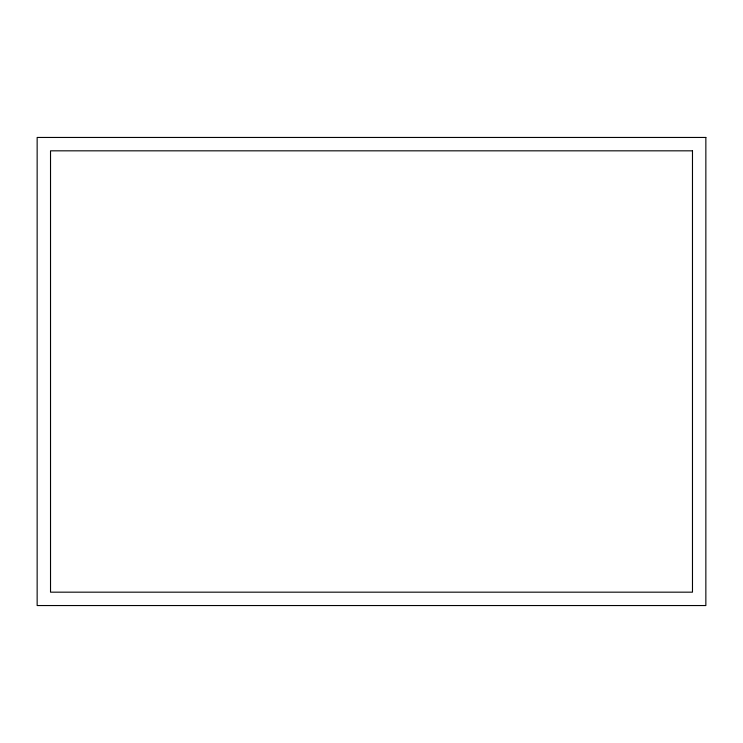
<?xml version="1.0" encoding="UTF-8"?>
<svg xmlns="http://www.w3.org/2000/svg" width="743" height="743" viewBox="0 0 743 743"><rect width="100%" height="100%" fill="white"/><g stroke="black" fill="none" stroke-linecap="round" stroke-linejoin="round"><path stroke-width="1.11" d="M705.85 137.455L37.15 137.455L37.15 605.545L705.85 605.545L705.85 137.455M692.476 150.829L50.524 150.829L50.524 592.171L692.476 592.171L692.476 150.829"/></g></svg>
